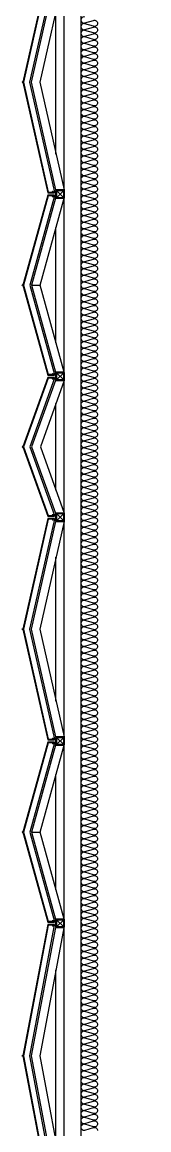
# Model space of a CAD drawing. Header units: millimetres. Extents: x -95754 to 177808, y 34455 to 149960.
# Drawn here: x 91700 to 92464, y 129409 to 136092 of the extents above; entities that cross this region are included whole.
import ezdxf

# ---------------------------------------------------------------- set-up
doc = ezdxf.new("R2010")
doc.units = ezdxf.units.MM
doc.header["$LTSCALE"] = 300
doc.linetypes.add('HID', pattern=[2.8, 1.8, -1])
for name, color, linetype in [('6FIN', 6, 'Continuous'), ('A-하지철물', 55, 'Continuous'), ('alucobond', 4, 'Continuous'), ('ISL', 251, 'Continuous'), ('mold', 4, 'Continuous'), ('SHEET', 6, 'Continuous')]:
    doc.layers.add(name, color=color, linetype=linetype)

# ---------------------------------------------------------------- blocks, each defined once
blk = doc.blocks.new('EX-850-1')
at = {"layer": '6FIN', "elevation": 0}
for points in [[(3.2, 204.1), (46.8, 204.1, 0.414214), (50, 207.3), (50, 250.9, 0.414214), (46.8, 254.1), (3.2, 254.1, 0.414214), (0, 250.9), (0, 207.3, 0.414214)], [(896.8, 204.1), (853.2, 204.1, -0.414214), (850, 207.3), (850, 250.9, -0.414214), (853.2, 254.1), (896.8, 254.1, -0.414214), (900, 250.9), (900, 207.3, -0.414214)]]:
    blk.add_lwpolyline(points, format="xyb", close=True, dxfattribs=at)
at = {"layer": 'A-하지철물'}
for p, q in [((850, 254.1), (50, 254.1)), ((710.9, 204.1), (189.1, 204.1))]:
    blk.add_line(p, q, dxfattribs=at)
at = {"layer": 'A-하지철물', "elevation": 0}
for points in [[(49.9, 254.1), (450, 110.3), (850.1, 254.1)], [(50, 204.1), (50, 200.9), (450, 57.2), (850, 200.9), (850, 204.1)]]:
    blk.add_lwpolyline(points, dxfattribs=at)
at = {"layer": 'A-하지철물'}
blk.add_circle((450, 4.1), 4.07, dxfattribs=at)
at = {"layer": 'alucobond', "color": 251, "linetype": 'HID', "ltscale": 10}
for p, q in [((30.2, 185.1), (41.5, 185.1)), ((31.5, 182.4), (31.5, 187.8)), ((31.5, 186.6), (39.5, 186.6)), ((31.5, 183.6), (39.5, 183.6)), ((32, 189.3), (32.5, 189.3)), ((32, 180.9), (32.5, 180.9)), ((32.5, 180.9), (32.5, 189.3)), ((38, 182.7), (38, 187.4)), ((39.5, 182.7), (39.5, 187.4)), ((869.8, 185.1), (858.5, 185.1)), ((860.5, 182.7), (860.5, 187.4)), ((868.5, 186.6), (860.5, 186.6)), ((868.5, 183.6), (860.5, 183.6)), ((862, 182.7), (862, 187.4)), ((867.5, 180.9), (867.5, 189.3)), ((868, 189.3), (867.5, 189.3)), ((868, 180.9), (867.5, 180.9)), ((868.5, 182.4), (868.5, 187.8))]:
    blk.add_line(p, q, dxfattribs=at)
at = {"layer": 'alucobond'}
for p, q in [((32.5, 195.1), (36.5, 195.1)), ((867.5, 195.1), (863.5, 195.1))]:
    blk.add_line(p, q, dxfattribs=at)
at = {"layer": 'alucobond', "color": 251, "linetype": 'HID', "ltscale": 10}
for points in [[(32, 189.3), (31.5, 187.8)], [(32, 180.9), (31.5, 182.4)], [(868, 189.3), (868.5, 187.8)], [(868, 180.9), (868.5, 182.4)]]:
    blk.add_lwpolyline(points, dxfattribs=at)
at = {"layer": 'alucobond', "elevation": 0}
for points in [[(32.5, 195.1), (32.5, 154.1), (450, 4.1), (867.5, 154.1), (867.5, 195.1)], [(36.5, 195.1), (36.5, 156.9), (450, 8.3), (863.5, 156.9), (863.5, 195.1)]]:
    blk.add_lwpolyline(points, dxfattribs=at)
at = {"layer": 'alucobond', "color": 251, "linetype": 'HID', "ltscale": 10, "elevation": 0}
blk.add_lwpolyline([(36.5, 195.1), (450, 46.6), (863.5, 195.1)], dxfattribs=at)
at = {"layer": 'alucobond', "color": 251, "linetype": 'HID', "ltscale": 10}
for points in [[(39.5, 186.6, -0.666667), (39.5, 183.6, -1.5)], [(860.5, 186.6, 0.666667), (860.5, 183.6, 1.5)]]:
    blk.add_lwpolyline(points, format="xyb", dxfattribs=at)
for centre, start, end in [((38.7, 187.4), 0, 180), ((38.7, 182.7), 180, 0), ((861.3, 187.4), 0, 180), ((861.3, 182.7), 180, 0)]:
    blk.add_arc(centre, 0.75, start, end, dxfattribs=at)
at = {"layer": 'mold', "color": 4}
for points in [[(25, 204.1), (25, 202.6)], [(875, 204.1), (875, 202.6)]]:
    blk.add_lwpolyline(points, dxfattribs=at)
at = {"layer": 'SHEET', "color": 8}
for p, q in [((46.8, 250.9), (3.2, 207.3)), ((3.2, 250.9), (46.8, 207.3)), ((853.2, 250.9), (896.8, 207.3)), ((896.8, 250.9), (853.2, 207.3))]:
    blk.add_line(p, q, dxfattribs=at)
at = {"layer": 'SHEET', "color": 8, "elevation": 0}
for points in [[(3.2, 207.3), (46.8, 207.3), (46.8, 250.9), (3.2, 250.9)], [(896.8, 207.3), (853.2, 207.3), (853.2, 250.9), (896.8, 250.9)]]:
    blk.add_lwpolyline(points, close=True, dxfattribs=at)
blk = doc.blocks.new('EX-1350')
at = {"layer": '6FIN', "elevation": 0}
for points in [[(3.2, 204.1), (46.8, 204.1, 0.414214), (50, 207.3), (50, 250.9, 0.414214), (46.8, 254.1), (3.2, 254.1, 0.414214), (0, 250.9), (0, 207.3, 0.414214)], [(1396.8, 204.1), (1353.2, 204.1, -0.414214), (1350, 207.3), (1350, 250.9, -0.414214), (1353.2, 254.1), (1396.8, 254.1, -0.414214), (1400, 250.9), (1400, 207.3, -0.414214)]]:
    blk.add_lwpolyline(points, format="xyb", close=True, dxfattribs=at)
at = {"layer": 'A-하지철물'}
for p, q in [((1350, 254.1), (50, 254.1)), ((1133.9, 204.1), (266.1, 204.1))]:
    blk.add_line(p, q, dxfattribs=at)
at = {"layer": 'A-하지철물', "elevation": 0}
for points in [[(49.7, 252.7), (700, 106.6), (1350.3, 252.7)], [(50, 254.1), (50, 201.4), (700, 55.3), (1350, 201.4), (1350, 254.1)]]:
    blk.add_lwpolyline(points, dxfattribs=at)
at = {"layer": 'A-하지철물'}
blk.add_circle((700, 4.1), 4.07, dxfattribs=at)
at = {"layer": 'alucobond', "color": 251, "linetype": 'HID', "ltscale": 10}
for p, q in [((30.2, 185.1), (41.5, 185.1)), ((31.5, 182.4), (31.5, 187.8)), ((31.5, 186.6), (39.5, 186.6)), ((31.5, 183.6), (39.5, 183.6)), ((32, 189.3), (32.5, 189.3)), ((32, 180.9), (32.5, 180.9)), ((32.5, 180.9), (32.5, 189.3)), ((38, 182.7), (38, 187.4)), ((39.5, 182.7), (39.5, 187.4)), ((1369.8, 185.1), (1358.5, 185.1)), ((1360.5, 182.7), (1360.5, 187.4)), ((1368.5, 186.6), (1360.5, 186.6)), ((1368.5, 183.6), (1360.5, 183.6)), ((1362, 182.7), (1362, 187.4)), ((1367.5, 180.9), (1367.5, 189.3)), ((1368, 189.3), (1367.5, 189.3)), ((1368, 180.9), (1367.5, 180.9)), ((1368.5, 182.4), (1368.5, 187.8))]:
    blk.add_line(p, q, dxfattribs=at)
at = {"layer": 'alucobond'}
for p, q in [((32.5, 195.1), (36.5, 195.1)), ((1367.5, 195.1), (1363.5, 195.1))]:
    blk.add_line(p, q, dxfattribs=at)
at = {"layer": 'alucobond', "color": 251, "linetype": 'HID', "ltscale": 10, "elevation": 0}
for points in [[(32, 189.3), (31.5, 187.8)], [(32, 180.9), (31.5, 182.4)], [(36.5, 194.2), (700, 45.1), (1363.5, 194.2)], [(1368, 189.3), (1368.5, 187.8)], [(1368, 180.9), (1368.5, 182.4)]]:
    blk.add_lwpolyline(points, dxfattribs=at)
at = {"layer": 'alucobond', "elevation": 0}
for points in [[(32.5, 195.1), (32.5, 154.1), (700, 4.1), (1367.5, 154.1), (1367.5, 195.1)], [(36.5, 195.1), (36.5, 157.3), (700, 8.2), (1363.5, 157.3), (1363.5, 195.1)]]:
    blk.add_lwpolyline(points, dxfattribs=at)
at = {"layer": 'alucobond', "color": 251, "linetype": 'HID', "ltscale": 10, "elevation": 0}
for points in [[(39.5, 186.6, -0.666667), (39.5, 183.6, -1.5)], [(1360.5, 186.6, 0.666667), (1360.5, 183.6, 1.5)]]:
    blk.add_lwpolyline(points, format="xyb", dxfattribs=at)
at = {"layer": 'alucobond', "color": 251, "linetype": 'HID', "ltscale": 10}
for centre, start, end in [((38.7, 187.4), 0, 180), ((38.7, 182.7), 180, 0), ((1361.3, 187.4), 0, 180), ((1361.3, 182.7), 180, 0)]:
    blk.add_arc(centre, 0.75, start, end, dxfattribs=at)
at = {"layer": 'mold', "color": 4, "elevation": 0}
for points in [[(25, 204.1), (25, 202.6)], [(1375, 204.1), (1375, 202.6)]]:
    blk.add_lwpolyline(points, dxfattribs=at)
at = {"layer": 'SHEET', "color": 8}
for p, q in [((46.8, 250.9), (3.2, 207.3)), ((3.2, 250.9), (46.8, 207.3)), ((1353.2, 250.9), (1396.8, 207.3)), ((1396.8, 250.9), (1353.2, 207.3))]:
    blk.add_line(p, q, dxfattribs=at)
at = {"layer": 'SHEET', "color": 8, "elevation": 0}
for points in [[(3.2, 207.3), (46.8, 207.3), (46.8, 250.9), (3.2, 250.9)], [(1396.8, 207.3), (1353.2, 207.3), (1353.2, 250.9), (1396.8, 250.9)]]:
    blk.add_lwpolyline(points, close=True, dxfattribs=at)
blk = doc.blocks.new('EX-1100')
at = {"layer": '6FIN', "elevation": 0}
for points in [[(3.2, 204.1), (46.8, 204.1, 0.414214), (50, 207.3), (50, 250.9, 0.414214), (46.8, 254.1), (3.2, 254.1, 0.414214), (0, 250.9), (0, 207.3, 0.414214)], [(1146.8, 204.1), (1103.2, 204.1, -0.414214), (1100, 207.3), (1100, 250.9, -0.414214), (1103.2, 254.1), (1146.8, 254.1, -0.414214), (1150, 250.9), (1150, 207.3, -0.414214)]]:
    blk.add_lwpolyline(points, format="xyb", close=True, dxfattribs=at)
at = {"layer": 'A-하지철물'}
for p, q in [((1100, 254.1), (50, 254.1)), ((923.1, 204.1), (226.9, 204.1)), ((575, 55.9), (575, 107.8))]:
    blk.add_line(p, q, dxfattribs=at)
at = {"layer": 'A-하지철물', "elevation": 0}
blk.add_lwpolyline([(1100, 201.1), (1100, 253), (575, 107.8), (50, 253), (50, 201.1), (575, 55.9)], close=True, dxfattribs=at)
at = {"layer": 'A-하지철물'}
blk.add_circle((575, 4.1), 4.07, dxfattribs=at)
at = {"layer": 'alucobond', "color": 251, "linetype": 'HID', "ltscale": 10}
for p, q in [((30.2, 185.1), (41.5, 185.1)), ((31.5, 182.4), (31.5, 187.8)), ((31.5, 186.6), (39.5, 186.6)), ((31.5, 183.6), (39.5, 183.6)), ((32, 189.3), (32.5, 189.3)), ((32, 180.9), (32.5, 180.9)), ((32.5, 180.9), (32.5, 189.3)), ((38, 182.7), (38, 187.4)), ((39.5, 182.7), (39.5, 187.4)), ((1119.8, 185.1), (1108.5, 185.1)), ((1110.5, 182.7), (1110.5, 187.4)), ((1118.5, 186.6), (1110.5, 186.6)), ((1118.5, 183.6), (1110.5, 183.6)), ((1112, 182.7), (1112, 187.4)), ((1117.5, 180.9), (1117.5, 189.3)), ((1118, 189.3), (1117.5, 189.3)), ((1118, 180.9), (1117.5, 180.9)), ((1118.5, 182.4), (1118.5, 187.8))]:
    blk.add_line(p, q, dxfattribs=at)
at = {"layer": 'alucobond'}
for p, q in [((32.5, 195.1), (36.5, 195.1)), ((1117.5, 195.1), (1113.5, 195.1))]:
    blk.add_line(p, q, dxfattribs=at)
at = {"layer": 'alucobond', "color": 251, "linetype": 'HID', "ltscale": 10, "elevation": 0}
for points in [[(32, 189.3), (31.5, 187.8)], [(32, 180.9), (31.5, 182.4)], [(36.5, 194.5), (575, 45.6), (1113.5, 194.5)], [(1118, 189.3), (1118.5, 187.8)], [(1118, 180.9), (1118.5, 182.4)]]:
    blk.add_lwpolyline(points, dxfattribs=at)
at = {"layer": 'alucobond', "elevation": 0}
for points in [[(32.5, 195.1), (32.5, 154.1), (575, 4.1), (1117.5, 154.1), (1117.5, 195.1)], [(36.5, 195.1), (36.5, 157.1), (575, 8.2), (1113.5, 157.1), (1113.5, 195.1)], [(1113.5, 195.1), (1113.5, 157.2)]]:
    blk.add_lwpolyline(points, dxfattribs=at)
at = {"layer": 'alucobond', "color": 251, "linetype": 'HID', "ltscale": 10, "elevation": 0}
for points in [[(39.5, 186.6, -0.666667), (39.5, 183.6, -1.5)], [(1110.5, 186.6, 0.666667), (1110.5, 183.6, 1.5)]]:
    blk.add_lwpolyline(points, format="xyb", dxfattribs=at)
at = {"layer": 'alucobond', "color": 251, "linetype": 'HID', "ltscale": 10}
for centre, start, end in [((38.7, 187.4), 0, 180), ((38.7, 182.7), 180, 0), ((1111.3, 187.4), 0, 180), ((1111.3, 182.7), 180, 0)]:
    blk.add_arc(centre, 0.75, start, end, dxfattribs=at)
at = {"layer": 'mold', "color": 4, "elevation": 0}
for points in [[(25, 204.1), (25, 202.6)], [(1125, 204.1), (1125, 202.6)]]:
    blk.add_lwpolyline(points, dxfattribs=at)
at = {"layer": 'SHEET', "color": 8}
for p, q in [((46.8, 250.9), (3.2, 207.3)), ((3.2, 250.9), (46.8, 207.3)), ((1103.2, 250.9), (1146.8, 207.3)), ((1146.8, 250.9), (1103.2, 207.3))]:
    blk.add_line(p, q, dxfattribs=at)
at = {"layer": 'SHEET', "color": 8, "elevation": 0}
for points in [[(3.2, 207.3), (46.8, 207.3), (46.8, 250.9), (3.2, 250.9)], [(1146.8, 207.3), (1103.2, 207.3), (1103.2, 250.9), (1146.8, 250.9)]]:
    blk.add_lwpolyline(points, close=True, dxfattribs=at)
blk = doc.blocks.new('EX-1600')
at = {"layer": '6FIN', "elevation": 0}
for points in [[(3.2, 204.1), (46.8, 204.1, 0.414214), (50, 207.3), (50, 250.9, 0.414214), (46.8, 254.1), (3.2, 254.1, 0.414214), (0, 250.9), (0, 207.3, 0.414214)], [(1646.8, 204.1), (1603.2, 204.1, -0.414214), (1600, 207.3), (1600, 250.9, -0.414214), (1603.2, 254.1), (1646.8, 254.1, -0.414214), (1650, 250.9), (1650, 207.3, -0.414214)]]:
    blk.add_lwpolyline(points, format="xyb", close=True, dxfattribs=at)
at = {"layer": 'A-하지철물'}
for p, q in [((1600, 254.1), (50, 254.1)), ((1344, 204.1), (306, 204.1))]:
    blk.add_line(p, q, dxfattribs=at)
at = {"layer": 'A-하지철물', "elevation": 0}
for points in [[(41.9, 254.1), (825, 105.8), (1608.1, 254.1)], [(50, 204.1), (50, 201.6), (825, 55), (1600, 201.6), (1600, 204.1)]]:
    blk.add_lwpolyline(points, dxfattribs=at)
at = {"layer": 'A-하지철물'}
blk.add_circle((825, 4.1), 4.07, dxfattribs=at)
at = {"layer": 'alucobond', "color": 251, "linetype": 'HID', "ltscale": 10}
for p, q in [((30.2, 185.1), (41.5, 185.1)), ((31.5, 182.4), (31.5, 187.8)), ((31.5, 186.6), (39.5, 186.6)), ((31.5, 183.6), (39.5, 183.6)), ((32, 189.3), (32.5, 189.3)), ((32, 180.9), (32.5, 180.9)), ((32.5, 180.9), (32.5, 189.3)), ((38, 182.7), (38, 187.4)), ((39.5, 182.7), (39.5, 187.4)), ((1619.8, 185.1), (1608.5, 185.1)), ((1610.5, 182.7), (1610.5, 187.4)), ((1618.5, 186.6), (1610.5, 186.6)), ((1618.5, 183.6), (1610.5, 183.6)), ((1612, 182.7), (1612, 187.4)), ((1617.5, 180.9), (1617.5, 189.3)), ((1618, 189.3), (1617.5, 189.3)), ((1618, 180.9), (1617.5, 180.9)), ((1618.5, 182.4), (1618.5, 187.8))]:
    blk.add_line(p, q, dxfattribs=at)
at = {"layer": 'alucobond'}
for p, q in [((32.5, 195.1), (36.5, 195.1)), ((1617.5, 195.1), (1613.5, 195.1))]:
    blk.add_line(p, q, dxfattribs=at)
at = {"layer": 'alucobond', "color": 251, "linetype": 'HID', "ltscale": 10}
for points in [[(32, 189.3), (31.5, 187.8)], [(32, 180.9), (31.5, 182.4)]]:
    blk.add_lwpolyline(points, dxfattribs=at)
at = {"layer": 'alucobond', "elevation": 0}
for points in [[(32.5, 195.1), (32.5, 154.1), (825, 4.1), (1617.5, 154.1), (1617.5, 195.1)], [(36.5, 195.1), (36.5, 157.4), (825, 8.1), (1613.5, 157.4), (1613.5, 195.1)]]:
    blk.add_lwpolyline(points, dxfattribs=at)
at = {"layer": 'alucobond', "color": 251, "linetype": 'HID', "ltscale": 10, "elevation": 0}
for points in [[(36.5, 194), (825, 44.8), (1613.5, 194)], [(1618, 189.3), (1618.5, 187.8)], [(1618, 180.9), (1618.5, 182.4)]]:
    blk.add_lwpolyline(points, dxfattribs=at)
at = {"layer": 'alucobond', "color": 251, "linetype": 'HID', "ltscale": 10}
blk.add_lwpolyline([(39.5, 186.6, -0.666667), (39.5, 183.6, -1.5)], format="xyb", dxfattribs=at)
at = {"layer": 'alucobond', "color": 251, "linetype": 'HID', "ltscale": 10, "elevation": 0}
blk.add_lwpolyline([(1610.5, 186.6, 0.666667), (1610.5, 183.6, 1.5)], format="xyb", dxfattribs=at)
at = {"layer": 'alucobond', "color": 251, "linetype": 'HID', "ltscale": 10}
for centre, start, end in [((38.7, 187.4), 0, 180), ((38.7, 182.7), 180, 0), ((1611.3, 187.4), 0, 180), ((1611.3, 182.7), 180, 0)]:
    blk.add_arc(centre, 0.75, start, end, dxfattribs=at)
at = {"layer": 'mold', "color": 4}
blk.add_lwpolyline([(25, 204.1), (25, 202.6)], dxfattribs=at)
at = {"layer": 'mold', "color": 4, "elevation": 0}
blk.add_lwpolyline([(1625, 204.1), (1625, 202.6)], dxfattribs=at)
at = {"layer": 'SHEET', "color": 8}
for p, q in [((46.8, 250.9), (3.2, 207.3)), ((3.2, 250.9), (46.8, 207.3)), ((1603.2, 250.9), (1646.8, 207.3)), ((1646.8, 250.9), (1603.2, 207.3))]:
    blk.add_line(p, q, dxfattribs=at)
at = {"layer": 'SHEET', "color": 8, "elevation": 0}
for points in [[(3.2, 207.3), (46.8, 207.3), (46.8, 250.9), (3.2, 250.9)], [(1646.8, 207.3), (1603.2, 207.3), (1603.2, 250.9), (1646.8, 250.9)]]:
    blk.add_lwpolyline(points, close=True, dxfattribs=at)

msp = doc.modelspace()

# ---------------------------------------------------------------- linework, layer by layer
at = {"layer": 'ISL', "elevation": 0}
msp.add_lwpolyline([(98853.6, 149105), (92053.6, 149105), (92053.6, 123835)], dxfattribs=at)
msp.add_lwpolyline([(92077.8, 136122.7, 1.372593), (92077.8, 136087.3), (92129.3, 136102.7, -0.509267), (92153.6, 136085, -0.509267), (92129.3, 136067.3), (92077.8, 136082.7, 1.372593), (92077.8, 136047.3), (92129.3, 136062.7, -0.509267), (92153.6, 136045, -0.509267), (92129.3, 136027.3), (92077.8, 136042.7, 1.372593), (92077.8, 136007.3), (92129.3, 136022.7, -0.509267), (92153.6, 136005, -0.509267), (92129.3, 135987.3), (92077.8, 136002.7, 1.372593), (92077.8, 135967.3), (92129.3, 135982.7, -0.509267), (92153.6, 135965, -0.509267), (92129.3, 135947.3), (92077.8, 135962.7, 1.372593), (92077.8, 135927.3), (92129.3, 135942.7, -0.509267), (92153.6, 135925, -0.509267), (92129.3, 135907.3), (92077.8, 135922.7, 1.372593), (92077.8, 135887.3), (92129.3, 135902.7, -0.509267), (92153.6, 135885, -0.509267), (92129.3, 135867.3), (92077.8, 135882.7, 1.372593), (92077.8, 135847.3), (92129.3, 135862.7, -0.509267), (92153.6, 135845, -0.509267), (92129.3, 135827.3), (92077.8, 135842.7, 1.372593), (92077.8, 135807.3), (92129.3, 135822.7, -0.509267), (92153.6, 135805, -0.509267), (92129.3, 135787.3), (92077.8, 135802.7, 1.372593), (92077.8, 135767.3), (92129.3, 135782.7, -0.509267), (92153.6, 135765, -0.509267), (92129.3, 135747.3), (92077.8, 135762.7, 1.372593), (92077.8, 135727.3), (92129.3, 135742.7, -0.509267), (92153.6, 135725, -0.509267), (92129.3, 135707.3), (92077.8, 135722.7, 1.372593), (92077.8, 135687.3), (92129.3, 135702.7, -0.509267), (92153.6, 135685, -0.509267), (92129.3, 135667.3), (92077.8, 135682.7, 1.372593), (92077.8, 135647.3), (92129.3, 135662.7, -0.509267), (92153.6, 135645, -0.509267), (92129.3, 135627.3), (92077.8, 135642.7, 1.372593), (92077.8, 135607.3), (92129.3, 135622.7, -0.509267), (92153.6, 135605, -0.509267), (92129.3, 135587.3), (92077.8, 135602.7, 1.372593), (92077.8, 135567.3), (92129.3, 135582.7, -0.509267), (92153.6, 135565, -0.509267), (92129.3, 135547.3), (92077.8, 135562.7, 1.372593), (92077.8, 135527.3), (92129.3, 135542.7, -0.509267), (92153.6, 135525, -0.509267), (92129.3, 135507.3), (92077.8, 135522.7, 1.372593), (92077.8, 135487.3), (92129.3, 135502.7, -0.509267), (92153.6, 135485, -0.509267), (92129.3, 135467.3), (92077.8, 135482.7, 1.372593), (92077.8, 135447.3), (92129.3, 135462.7, -0.509267), (92153.6, 135445, -0.509267), (92129.3, 135427.3), (92077.8, 135442.7, 1.372593), (92077.8, 135407.3), (92129.3, 135422.7, -0.509267), (92153.6, 135405, -0.509267), (92129.3, 135387.3), (92077.8, 135402.7, 1.372593), (92077.8, 135367.3), (92129.3, 135382.7, -0.509267), (92153.6, 135365, -0.509267), (92129.3, 135347.3), (92077.8, 135362.7, 1.372593), (92077.8, 135327.3), (92129.3, 135342.7, -0.509267), (92153.6, 135325, -0.509267), (92129.3, 135307.3), (92077.8, 135322.7, 1.372593), (92077.8, 135287.3), (92129.3, 135302.7, -0.509267), (92153.6, 135285, -0.509267), (92129.3, 135267.3), (92077.8, 135282.7, 1.372593), (92077.8, 135247.3), (92129.3, 135262.7, -0.509267), (92153.6, 135245, -0.509267), (92129.3, 135227.3), (92077.8, 135242.7, 1.372593), (92077.8, 135207.3), (92129.3, 135222.7, -0.509267), (92153.6, 135205, -0.509267), (92129.3, 135187.3), (92077.8, 135202.7, 1.372593), (92077.8, 135167.3), (92129.3, 135182.7, -0.509267), (92153.6, 135165, -0.509267), (92129.3, 135147.3), (92077.8, 135162.7, 1.372593), (92077.8, 135127.3), (92129.3, 135142.7, -0.509267), (92153.6, 135125, -0.509267), (92129.3, 135107.3), (92077.8, 135122.7, 1.372593), (92077.8, 135087.3), (92129.3, 135102.7, -0.509267), (92153.6, 135085, -0.509267), (92129.3, 135067.3), (92077.8, 135082.7, 1.372593), (92077.8, 135047.3), (92129.3, 135062.7, -0.509267), (92153.6, 135045, -0.509267), (92129.3, 135027.3), (92077.8, 135042.7, 1.372593), (92077.8, 135007.3), (92129.3, 135022.7, -0.509267), (92153.6, 135005, -0.509267), (92129.3, 134987.3), (92077.8, 135002.7, 1.372593), (92077.8, 134967.3), (92129.3, 134982.7, -0.509267), (92153.6, 134965, -0.509267), (92129.3, 134947.3), (92077.8, 134962.7, 1.372593), (92077.8, 134927.3), (92129.3, 134942.7, -0.509267), (92153.6, 134925, -0.509267), (92129.3, 134907.3), (92077.8, 134922.7, 1.372593), (92077.8, 134887.3), (92129.3, 134902.7, -0.509267), (92153.6, 134885, -0.509267), (92129.3, 134867.3), (92077.8, 134882.7, 1.372593), (92077.8, 134847.3), (92129.3, 134862.7, -0.509267), (92153.6, 134845, -0.509267), (92129.3, 134827.3), (92077.8, 134842.7, 1.372593), (92077.8, 134807.3), (92129.3, 134822.7, -0.509267), (92153.6, 134805, -0.509267), (92129.3, 134787.3), (92077.8, 134802.7, 1.372593), (92077.8, 134767.3), (92129.3, 134782.7, -0.509267), (92153.6, 134765, -0.509267), (92129.3, 134747.3), (92077.8, 134762.7, 1.372593), (92077.8, 134727.3), (92129.3, 134742.7, -0.509267), (92153.6, 134725, -0.509267), (92129.3, 134707.3), (92077.8, 134722.7, 1.372593), (92077.8, 134687.3), (92129.3, 134702.7, -0.509267), (92153.6, 134685, -0.509267), (92129.3, 134667.3), (92077.8, 134682.7, 1.372593), (92077.8, 134647.3), (92129.3, 134662.7, -0.509267), (92153.6, 134645, -0.509267), (92129.3, 134627.3), (92077.8, 134642.7, 1.372593), (92077.8, 134607.3), (92129.3, 134622.7, -0.509267), (92153.6, 134605, -0.509267), (92129.3, 134587.3), (92077.8, 134602.7, 1.372593), (92077.8, 134567.3), (92129.3, 134582.7, -0.509267), (92153.6, 134565, -0.509267), (92129.3, 134547.3), (92077.8, 134562.7, 1.372593), (92077.8, 134527.3), (92129.3, 134542.7, -0.509267), (92153.6, 134525, -0.509267), (92129.3, 134507.3), (92077.8, 134522.7, 1.372593), (92077.8, 134487.3), (92129.3, 134502.7, -0.509267), (92153.6, 134485, -0.509267), (92129.3, 134467.3), (92077.8, 134482.7, 1.372593), (92077.8, 134447.3), (92129.3, 134462.7, -0.509267), (92153.6, 134445, -0.509267), (92129.3, 134427.3), (92077.8, 134442.7, 1.372593), (92077.8, 134407.3), (92129.3, 134422.7, -0.509267), (92153.6, 134405, -0.509267), (92129.3, 134387.3), (92077.8, 134402.7, 1.372593), (92077.8, 134367.3), (92129.3, 134382.7, -0.509267), (92153.6, 134365, -0.509267), (92129.3, 134347.3), (92077.8, 134362.7, 1.372593), (92077.8, 134327.3), (92129.3, 134342.7, -0.509267), (92153.6, 134325, -0.509267), (92129.3, 134307.3), (92077.8, 134322.7, 1.372593), (92077.8, 134287.3), (92129.3, 134302.7, -0.509267), (92153.6, 134285, -0.509267), (92129.3, 134267.3), (92077.8, 134282.7, 1.372593), (92077.8, 134247.3), (92129.3, 134262.7, -0.509267), (92153.6, 134245, -0.509267), (92129.3, 134227.3), (92077.8, 134242.7, 1.372593), (92077.8, 134207.3), (92129.3, 134222.7, -0.509267), (92153.6, 134205, -0.509267), (92129.3, 134187.3), (92077.8, 134202.7, 1.372593), (92077.8, 134167.3), (92129.3, 134182.7, -0.509267), (92153.6, 134165, -0.509267), (92129.3, 134147.3), (92077.8, 134162.7, 1.372593), (92077.8, 134127.3), (92129.3, 134142.7, -0.509267), (92153.6, 134125, -0.509267), (92129.3, 134107.3), (92077.8, 134122.7, 1.372593), (92077.8, 134087.3), (92129.3, 134102.7, -0.509267), (92153.6, 134085, -0.509267), (92129.3, 134067.3), (92077.8, 134082.7, 1.372593), (92077.8, 134047.3), (92129.3, 134062.7, -0.509267), (92153.6, 134045, -0.509267), (92129.3, 134027.3), (92077.8, 134042.7, 1.372593), (92077.8, 134007.3), (92129.3, 134022.7, -0.509267), (92153.6, 134005, -0.509267), (92129.3, 133987.3), (92077.8, 134002.7, 1.372593), (92077.8, 133967.3), (92129.3, 133982.7, -0.509267), (92153.6, 133965, -0.509267), (92129.3, 133947.3), (92077.8, 133962.7, 1.372593), (92077.8, 133927.3), (92129.3, 133942.7, -0.509267), (92153.6, 133925, -0.509267), (92129.3, 133907.3), (92077.8, 133922.7, 1.372593), (92077.8, 133887.3), (92129.3, 133902.7, -0.509267), (92153.6, 133885, -0.509267), (92129.3, 133867.3), (92077.8, 133882.7, 1.372593), (92077.8, 133847.3), (92129.3, 133862.7, -0.509267), (92153.6, 133845, -0.509267), (92129.3, 133827.3), (92077.8, 133842.7, 1.372593), (92077.8, 133807.3), (92129.3, 133822.7, -0.509267), (92153.6, 133805, -0.509267), (92129.3, 133787.3), (92077.8, 133802.7, 1.372593), (92077.8, 133767.3), (92129.3, 133782.7, -0.509267), (92153.6, 133765, -0.509267), (92129.3, 133747.3), (92077.8, 133762.7, 1.372593), (92077.8, 133727.3), (92129.3, 133742.7, -0.509267), (92153.6, 133725, -0.509267), (92129.3, 133707.3), (92077.8, 133722.7, 1.372593), (92077.8, 133687.3), (92129.3, 133702.7, -0.509267), (92153.6, 133685, -0.509267), (92129.3, 133667.3), (92077.8, 133682.7, 1.372593), (92077.8, 133647.3), (92129.3, 133662.7, -0.509267), (92153.6, 133645, -0.509267), (92129.3, 133627.3), (92077.8, 133642.7, 1.372593), (92077.8, 133607.3), (92129.3, 133622.7, -0.509267), (92153.6, 133605, -0.509267), (92129.3, 133587.3), (92077.8, 133602.7, 1.372593), (92077.8, 133567.3), (92129.3, 133582.7, -0.509267), (92153.6, 133565, -0.509267), (92129.3, 133547.3), (92077.8, 133562.7, 1.372593), (92077.8, 133527.3), (92129.3, 133542.7, -0.509267), (92153.6, 133525, -0.509267), (92129.3, 133507.3), (92077.8, 133522.7, 1.372593), (92077.8, 133487.3), (92129.3, 133502.7, -0.509267), (92153.6, 133485, -0.509267), (92129.3, 133467.3), (92077.8, 133482.7, 1.372593), (92077.8, 133447.3), (92129.3, 133462.7, -0.509267), (92153.6, 133445, -0.509267), (92129.3, 133427.3), (92077.8, 133442.7, 1.372593), (92077.8, 133407.3), (92129.3, 133422.7, -0.509267), (92153.6, 133405, -0.509267), (92129.3, 133387.3), (92077.8, 133402.7, 1.372593), (92077.8, 133367.3), (92129.3, 133382.7, -0.509267), (92153.6, 133365, -0.509267), (92129.3, 133347.3), (92077.8, 133362.7, 1.372593), (92077.8, 133327.3), (92129.3, 133342.7, -0.509267), (92153.6, 133325, -0.509267), (92129.3, 133307.3), (92077.8, 133322.7, 1.372593), (92077.8, 133287.3), (92129.3, 133302.7, -0.509267), (92153.6, 133285, -0.509267), (92129.3, 133267.3), (92077.8, 133282.7, 1.372593), (92077.8, 133247.3), (92129.3, 133262.7, -0.509267), (92153.6, 133245, -0.509267), (92129.3, 133227.3), (92077.8, 133242.7, 1.372593), (92077.8, 133207.3), (92129.3, 133222.7, -0.509267), (92153.6, 133205, -0.509267), (92129.3, 133187.3), (92077.8, 133202.7, 1.372593), (92077.8, 133167.3), (92129.3, 133182.7, -0.509267), (92153.6, 133165, -0.509267), (92129.3, 133147.3), (92077.8, 133162.7, 1.372593), (92077.8, 133127.3), (92129.3, 133142.7, -0.509267), (92153.6, 133125, -0.509267), (92129.3, 133107.3), (92077.8, 133122.7, 1.372593), (92077.8, 133087.3), (92129.3, 133102.7, -0.509267), (92153.6, 133085, -0.509267), (92129.3, 133067.3), (92077.8, 133082.7, 1.372593), (92077.8, 133047.3), (92129.3, 133062.7, -0.509267), (92153.6, 133045, -0.509267), (92129.3, 133027.3), (92077.8, 133042.7, 1.372593), (92077.8, 133007.3), (92129.3, 133022.7, -0.509267), (92153.6, 133005, -0.509267), (92129.3, 132987.3), (92077.8, 133002.7, 1.372593), (92077.8, 132967.3), (92129.3, 132982.7, -0.509267), (92153.6, 132965, -0.509267), (92129.3, 132947.3), (92077.8, 132962.7, 1.372593), (92077.8, 132927.3), (92129.3, 132942.7, -0.509267), (92153.6, 132925, -0.509267), (92129.3, 132907.3), (92077.8, 132922.7, 1.372593), (92077.8, 132887.3), (92129.3, 132902.7, -0.509267), (92153.6, 132885, -0.509267), (92129.3, 132867.3), (92077.8, 132882.7, 1.372593), (92077.8, 132847.3), (92129.3, 132862.7, -0.509267), (92153.6, 132845, -0.509267), (92129.3, 132827.3), (92077.8, 132842.7, 1.372593), (92077.8, 132807.3), (92129.3, 132822.7, -0.509267), (92153.6, 132805, -0.509267), (92129.3, 132787.3), (92077.8, 132802.7, 1.372593), (92077.8, 132767.3), (92129.3, 132782.7, -0.509267), (92153.6, 132765, -0.509267), (92129.3, 132747.3), (92077.8, 132762.7, 1.372593), (92077.8, 132727.3), (92129.3, 132742.7, -0.509267), (92153.6, 132725, -0.509267), (92129.3, 132707.3), (92077.8, 132722.7, 1.372593), (92077.8, 132687.3), (92129.3, 132702.7, -0.509267), (92153.6, 132685, -0.509267), (92129.3, 132667.3), (92077.8, 132682.7, 1.372593), (92077.8, 132647.3), (92129.3, 132662.7, -0.509267), (92153.6, 132645, -0.509267), (92129.3, 132627.3), (92077.8, 132642.7, 1.372593), (92077.8, 132607.3), (92129.3, 132622.7, -0.509267), (92153.6, 132605, -0.509267), (92129.3, 132587.3), (92077.8, 132602.7, 1.372593), (92077.8, 132567.3), (92129.3, 132582.7, -0.509267), (92153.6, 132565, -0.509267), (92129.3, 132547.3), (92077.8, 132562.7, 1.372593), (92077.8, 132527.3), (92129.3, 132542.7, -0.509267), (92153.6, 132525, -0.509267), (92129.3, 132507.3), (92077.8, 132522.7, 1.372593), (92077.8, 132487.3), (92129.3, 132502.7, -0.509267), (92153.6, 132485, -0.509267), (92129.3, 132467.3), (92077.8, 132482.7, 1.372593), (92077.8, 132447.3), (92129.3, 132462.7, -0.509267), (92153.6, 132445, -0.509267), (92129.3, 132427.3), (92077.8, 132442.7, 1.372593), (92077.8, 132407.3), (92129.3, 132422.7, -0.509267), (92153.6, 132405, -0.509267), (92129.3, 132387.3), (92077.8, 132402.7, 1.372593), (92077.8, 132367.3), (92129.3, 132382.7, -0.509267), (92153.6, 132365, -0.509267), (92129.3, 132347.3), (92077.8, 132362.7, 1.372593), (92077.8, 132327.3), (92129.3, 132342.7, -0.509267), (92153.6, 132325, -0.509267), (92129.3, 132307.3), (92077.8, 132322.7, 1.372593), (92077.8, 132287.3), (92129.3, 132302.7, -0.509267), (92153.6, 132285, -0.509267), (92129.3, 132267.3), (92077.8, 132282.7, 1.372593), (92077.8, 132247.3), (92129.3, 132262.7, -0.509267), (92153.6, 132245, -0.509267), (92129.3, 132227.3), (92077.8, 132242.7, 1.372593), (92077.8, 132207.3), (92129.3, 132222.7, -0.509267), (92153.6, 132205, -0.509267), (92129.3, 132187.3), (92077.8, 132202.7, 1.372593), (92077.8, 132167.3), (92129.3, 132182.7, -0.509267), (92153.6, 132165, -0.509267), (92129.3, 132147.3), (92077.8, 132162.7, 1.372593), (92077.8, 132127.3), (92129.3, 132142.7, -0.509267), (92153.6, 132125, -0.509267), (92129.3, 132107.3), (92077.8, 132122.7, 1.372593), (92077.8, 132087.3), (92129.3, 132102.7, -0.509267), (92153.6, 132085, -0.509267), (92129.3, 132067.3), (92077.8, 132082.7, 1.372593), (92077.8, 132047.3), (92129.3, 132062.7, -0.509267), (92153.6, 132045, -0.509267), (92129.3, 132027.3), (92077.8, 132042.7, 1.372593), (92077.8, 132007.3), (92129.3, 132022.7, -0.509267), (92153.6, 132005, -0.509267), (92129.3, 131987.3), (92077.8, 132002.7, 1.372593), (92077.8, 131967.3), (92129.3, 131982.7, -0.509267), (92153.6, 131965, -0.509267), (92129.3, 131947.3), (92077.8, 131962.7, 1.372593), (92077.8, 131927.3), (92129.3, 131942.7, -0.509267), (92153.6, 131925, -0.509267), (92129.3, 131907.3), (92077.8, 131922.7, 1.372593), (92077.8, 131887.3), (92129.3, 131902.7, -0.509267), (92153.6, 131885, -0.509267), (92129.3, 131867.3), (92077.8, 131882.7, 1.372593), (92077.8, 131847.3), (92129.3, 131862.7, -0.509267), (92153.6, 131845, -0.509267), (92129.3, 131827.3), (92077.8, 131842.7, 1.372593), (92077.8, 131807.3), (92129.3, 131822.7, -0.509267), (92153.6, 131805, -0.509267), (92129.3, 131787.3), (92077.8, 131802.7, 1.372593), (92077.8, 131767.3), (92129.3, 131782.7, -0.509267), (92153.6, 131765, -0.509267), (92129.3, 131747.3), (92077.8, 131762.7, 1.372593), (92077.8, 131727.3), (92129.3, 131742.7, -0.509267), (92153.6, 131725, -0.509267), (92129.3, 131707.3), (92077.8, 131722.7, 1.372593), (92077.8, 131687.3), (92129.3, 131702.7, -0.509267), (92153.6, 131685, -0.509267), (92129.3, 131667.3), (92077.8, 131682.7, 1.372593), (92077.8, 131647.3), (92129.3, 131662.7, -0.509267), (92153.6, 131645, -0.509267), (92129.3, 131627.3), (92077.8, 131642.7, 1.372593), (92077.8, 131607.3), (92129.3, 131622.7, -0.509267), (92153.6, 131605, -0.509267), (92129.3, 131587.3), (92077.8, 131602.7, 1.372593), (92077.8, 131567.3), (92129.3, 131582.7, -0.509267), (92153.6, 131565, -0.509267), (92129.3, 131547.3), (92077.8, 131562.7, 1.372593), (92077.8, 131527.3), (92129.3, 131542.7, -0.509267), (92153.6, 131525, -0.509267), (92129.3, 131507.3), (92077.8, 131522.7, 1.372593), (92077.8, 131487.3), (92129.3, 131502.7, -0.509267), (92153.6, 131485, -0.509267), (92129.3, 131467.3), (92077.8, 131482.7, 1.372593), (92077.8, 131447.3), (92129.3, 131462.7, -0.509267), (92153.6, 131445, -0.509267), (92129.3, 131427.3), (92077.8, 131442.7, 1.372593), (92077.8, 131407.3), (92129.3, 131422.7, -0.509267), (92153.6, 131405, -0.509267), (92129.3, 131387.3), (92077.8, 131402.7, 1.372593), (92077.8, 131367.3), (92129.3, 131382.7, -0.509267), (92153.6, 131365, -0.509267), (92129.3, 131347.3), (92077.8, 131362.7, 1.372593), (92077.8, 131327.3), (92129.3, 131342.7, -0.509267), (92153.6, 131325, -0.509267), (92129.3, 131307.3), (92077.8, 131322.7, 1.372593), (92077.8, 131287.3), (92129.3, 131302.7, -0.509267), (92153.6, 131285, -0.509267), (92129.3, 131267.3), (92077.8, 131282.7, 1.372593), (92077.8, 131247.3), (92129.3, 131262.7, -0.509267), (92153.6, 131245, -0.509267), (92129.3, 131227.3), (92077.8, 131242.7, 1.372593), (92077.8, 131207.3), (92129.3, 131222.7, -0.509267), (92153.6, 131205, -0.509267), (92129.3, 131187.3), (92077.8, 131202.7, 1.372593), (92077.8, 131167.3), (92129.3, 131182.7, -0.509267), (92153.6, 131165, -0.509267), (92129.3, 131147.3), (92077.8, 131162.7, 1.372593), (92077.8, 131127.3), (92129.3, 131142.7, -0.509267), (92153.6, 131125, -0.509267), (92129.3, 131107.3), (92077.8, 131122.7, 1.372593), (92077.8, 131087.3), (92129.3, 131102.7, -0.509267), (92153.6, 131085, -0.509267), (92129.3, 131067.3), (92077.8, 131082.7, 1.372593), (92077.8, 131047.3), (92129.3, 131062.7, -0.509267), (92153.6, 131045, -0.509267), (92129.3, 131027.3), (92077.8, 131042.7, 1.372593), (92077.8, 131007.3), (92129.3, 131022.7, -0.509267), (92153.6, 131005, -0.509267), (92129.3, 130987.3), (92077.8, 131002.7, 1.372593), (92077.8, 130967.3), (92129.3, 130982.7, -0.509267), (92153.6, 130965, -0.509267), (92129.3, 130947.3), (92077.8, 130962.7, 1.372593), (92077.8, 130927.3), (92129.3, 130942.7, -0.509267), (92153.6, 130925, -0.509267), (92129.3, 130907.3), (92077.8, 130922.7, 1.372593), (92077.8, 130887.3), (92129.3, 130902.7, -0.509267), (92153.6, 130885, -0.509267), (92129.3, 130867.3), (92077.8, 130882.7, 1.372593), (92077.8, 130847.3), (92129.3, 130862.7, -0.509267), (92153.6, 130845, -0.509267), (92129.3, 130827.3), (92077.8, 130842.7, 1.372593), (92077.8, 130807.3), (92129.3, 130822.7, -0.509267), (92153.6, 130805, -0.509267), (92129.3, 130787.3), (92077.8, 130802.7, 1.372593), (92077.8, 130767.3), (92129.3, 130782.7, -0.509267), (92153.6, 130765, -0.509267), (92129.3, 130747.3), (92077.8, 130762.7, 1.372593), (92077.8, 130727.3), (92129.3, 130742.7, -0.509267), (92153.6, 130725, -0.509267), (92129.3, 130707.3), (92077.8, 130722.7, 1.372593), (92077.8, 130687.3), (92129.3, 130702.7, -0.509267), (92153.6, 130685, -0.509267), (92129.3, 130667.3), (92077.8, 130682.7, 1.372593), (92077.8, 130647.3), (92129.3, 130662.7, -0.509267), (92153.6, 130645, -0.509267), (92129.3, 130627.3), (92077.8, 130642.7, 1.372593), (92077.8, 130607.3), (92129.3, 130622.7, -0.509267), (92153.6, 130605, -0.509267), (92129.3, 130587.3), (92077.8, 130602.7, 1.372593), (92077.8, 130567.3), (92129.3, 130582.7, -0.509267), (92153.6, 130565, -0.509267), (92129.3, 130547.3), (92077.8, 130562.7, 1.372593), (92077.8, 130527.3), (92129.3, 130542.7, -0.509267), (92153.6, 130525, -0.509267), (92129.3, 130507.3), (92077.8, 130522.7, 1.372593), (92077.8, 130487.3), (92129.3, 130502.7, -0.509267), (92153.6, 130485, -0.509267), (92129.3, 130467.3), (92077.8, 130482.7, 1.372593), (92077.8, 130447.3), (92129.3, 130462.7, -0.509267), (92153.6, 130445, -0.509267), (92129.3, 130427.3), (92077.8, 130442.7, 1.372593), (92077.8, 130407.3), (92129.3, 130422.7, -0.509267), (92153.6, 130405, -0.509267), (92129.3, 130387.3), (92077.8, 130402.7, 1.372593), (92077.8, 130367.3), (92129.3, 130382.7, -0.509267), (92153.6, 130365, -0.509267), (92129.3, 130347.3), (92077.8, 130362.7, 1.372593), (92077.8, 130327.3), (92129.3, 130342.7, -0.509267), (92153.6, 130325, -0.509267), (92129.3, 130307.3), (92077.8, 130322.7, 1.372593), (92077.8, 130287.3), (92129.3, 130302.7, -0.509267), (92153.6, 130285, -0.509267), (92129.3, 130267.3), (92077.8, 130282.7, 1.372593), (92077.8, 130247.3), (92129.3, 130262.7, -0.509267), (92153.6, 130245, -0.509267), (92129.3, 130227.3), (92077.8, 130242.7, 1.372593), (92077.8, 130207.3), (92129.3, 130222.7, -0.509267), (92153.6, 130205, -0.509267), (92129.3, 130187.3), (92077.8, 130202.7, 1.372593), (92077.8, 130167.3), (92129.3, 130182.7, -0.509267), (92153.6, 130165, -0.509267), (92129.3, 130147.3), (92077.8, 130162.7, 1.372593), (92077.8, 130127.3), (92129.3, 130142.7, -0.509267), (92153.6, 130125, -0.509267), (92129.3, 130107.3), (92077.8, 130122.7, 1.372593), (92077.8, 130087.3), (92129.3, 130102.7, -0.509267), (92153.6, 130085, -0.509267), (92129.3, 130067.3), (92077.8, 130082.7, 1.372593), (92077.8, 130047.3), (92129.3, 130062.7, -0.509267), (92153.6, 130045, -0.509267), (92129.3, 130027.3), (92077.8, 130042.7, 1.372593), (92077.8, 130007.3), (92129.3, 130022.7, -0.509267), (92153.6, 130005, -0.509267), (92129.3, 129987.3), (92077.8, 130002.7, 1.372593), (92077.8, 129967.3), (92129.3, 129982.7, -0.509267), (92153.6, 129965, -0.509267), (92129.3, 129947.3), (92077.8, 129962.7, 1.372593), (92077.8, 129927.3), (92129.3, 129942.7, -0.509267), (92153.6, 129925, -0.509267), (92129.3, 129907.3), (92077.8, 129922.7, 1.372593), (92077.8, 129887.3), (92129.3, 129902.7, -0.509267), (92153.6, 129885, -0.509267), (92129.3, 129867.3), (92077.8, 129882.7, 1.372593), (92077.8, 129847.3), (92129.3, 129862.7, -0.509267), (92153.6, 129845, -0.509267), (92129.3, 129827.3), (92077.8, 129842.7, 1.372593), (92077.8, 129807.3), (92129.3, 129822.7, -0.509267), (92153.6, 129805, -0.509267), (92129.3, 129787.3), (92077.8, 129802.7, 1.372593), (92077.8, 129767.3), (92129.3, 129782.7, -0.509267), (92153.6, 129765, -0.509267), (92129.3, 129747.3), (92077.8, 129762.7, 1.372593), (92077.8, 129727.3), (92129.3, 129742.7, -0.509267), (92153.6, 129725, -0.509267), (92129.3, 129707.3), (92077.8, 129722.7, 1.372593), (92077.8, 129687.3), (92129.3, 129702.7, -0.509267), (92153.6, 129685, -0.509267), (92129.3, 129667.3), (92077.8, 129682.7, 1.372593), (92077.8, 129647.3), (92129.3, 129662.7, -0.509267), (92153.6, 129645, -0.509267), (92129.3, 129627.3), (92077.8, 129642.7, 1.372593), (92077.8, 129607.3), (92129.3, 129622.7, -0.509267), (92153.6, 129605, -0.509267), (92129.3, 129587.3), (92077.8, 129602.7, 1.372593), (92077.8, 129567.3), (92129.3, 129582.7, -0.509267), (92153.6, 129565, -0.509267), (92129.3, 129547.3), (92077.8, 129562.7, 1.372593), (92077.8, 129527.3), (92129.3, 129542.7, -0.509267), (92153.6, 129525, -0.509267), (92129.3, 129507.3), (92077.8, 129522.7, 1.372593), (92077.8, 129487.3), (92129.3, 129502.7, -0.509267), (92153.6, 129485, -0.509267), (92129.3, 129467.3), (92077.8, 129482.7, 1.372593), (92077.8, 129447.3), (92129.3, 129462.7, -0.509267), (92153.6, 129445, -0.509267), (92129.3, 129427.3), (92077.8, 129442.7, 1.372593), (92077.8, 129407.3), (92129.3, 129422.7, -0.509267), (92153.6, 129405, -0.509267)], format="xyb", dxfattribs=at)

# ---------------------------------------------------------------- block references
at = {"layer": 'A-하지철물', "rotation": 270}
for name, p in [('EX-1350', (91699.5, 136430)), ('EX-1100', (91699.5, 135080)), ('EX-850-1', (91699.5, 133980)), ('EX-1350', (91699.5, 133130)), ('EX-1100', (91699.5, 131780)), ('EX-1600', (91699.5, 130680))]:
    msp.add_blockref(name, p, dxfattribs=at)

doc.saveas('drawing.dxf')
